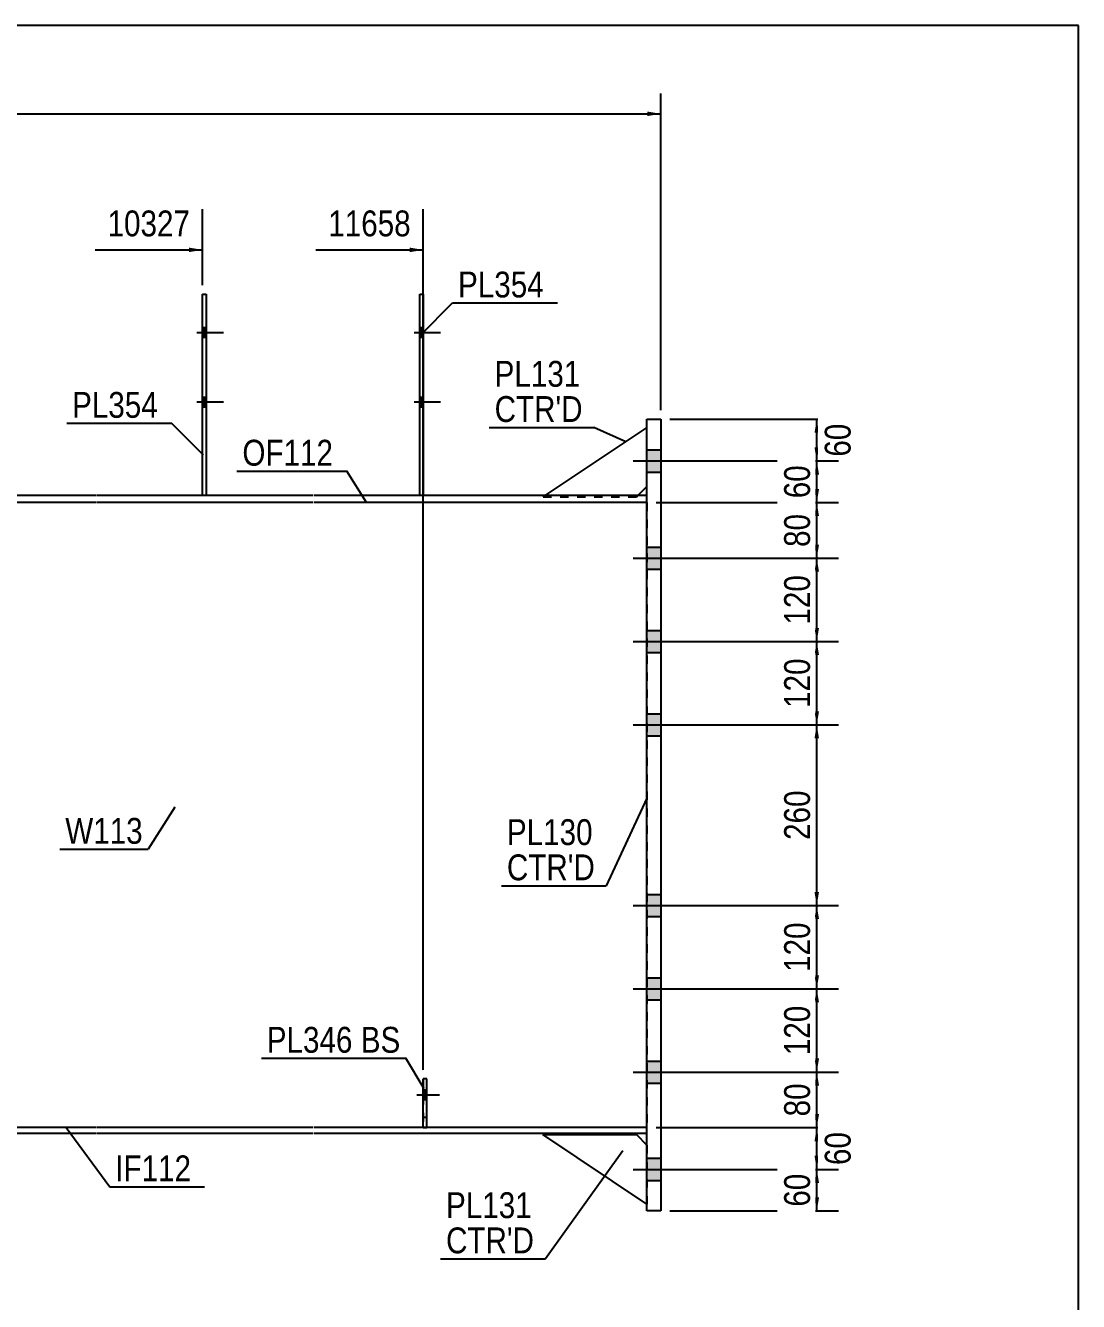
# Model space of a CAD drawing. Header units: millimetres. Extents: x 2 to 405, y 5 to 282.
# Drawn here: x 288.4 to 405, y 140.7 to 282 of the extents above; entities that cross this region are included whole.
import ezdxf

# ---------------------------------------------------------------- set-up
doc = ezdxf.new("R2010")
doc.units = ezdxf.units.MM
doc.linetypes.add('DXK_LINE_DOT1', pattern=[1.8814, 0.9407, -0.9407])
doc.linetypes.add('DXK_LINE_DOT2', pattern=[3.9198, 1.9599, -1.9599])
doc.styles.add('Arial Narrow', font='ARIALN.TTF', dxfattribs={"height": 0.2})

# ---------------------------------------------------------------- blocks, each defined once
blk = doc.blocks.new('Unknown-623472727-1210')
at = {"color": 5, "linetype": 'Continuous'}
for p, q in [((405, 282), (5, 282)), ((405, 5), (405, 282))]:
    blk.add_line(p, q, dxfattribs=at)
blk = doc.blocks.new('Part-623472727-1606 - 1511')
at = {"color": 2, "linetype": 'Continuous'}
for p, q in [((282.13, 159.93), (282.13, 159.31)), ((296.21, 159.93), (282.13, 159.93)), ((320.27, 159.93), (296.31, 159.93)), ((357.22, 159.93), (320.37, 159.93)), ((282.13, 159.31), (296.21, 159.31)), ((296.31, 159.31), (320.27, 159.31)), ((320.37, 159.31), (357.22, 159.31))]:
    blk.add_line(p, q, dxfattribs=at)
at = {"color": 7, "linetype": 'DXK_LINE_DOT1'}
blk.add_line((357.22, 159.31), (357.22, 159.93), dxfattribs=at)
blk = doc.blocks.new('Part-623472727-1535 - 1511')
at = {"color": 2, "linetype": 'Continuous'}
for p, q in [((296.21, 229.93), (282.13, 229.93)), ((282.13, 229.16), (282.13, 229.93)), ((296.21, 229.16), (282.13, 229.16)), ((320.27, 229.93), (296.31, 229.93)), ((320.27, 229.16), (296.31, 229.16)), ((357.22, 229.93), (320.37, 229.93)), ((357.22, 229.16), (320.37, 229.16))]:
    blk.add_line(p, q, dxfattribs=at)
at = {"color": 7, "linetype": 'DXK_LINE_DOT1'}
blk.add_line((357.22, 229.16), (357.22, 229.93), dxfattribs=at)
blk = doc.blocks.new('Bolt-623472727-1648 - 1511')
at = {"color": 3, "linetype": 'DXK_LINE_DOT2'}
for p, q in [((332.45, 164.1), (332.83, 164.1)), ((331.72, 163.57), (334.25, 163.57)), ((332.45, 163.03), (332.83, 163.03))]:
    blk.add_line(p, q, dxfattribs=at)
blk = doc.blocks.new('Bolt-623472727-1637 - 1511')
at = {"linetype": 'Continuous'}
for points in [[(308.39, 247.47), (308.39, 248.54), (308, 248.54), (308, 247.47)], [(308.39, 247.47), (308.39, 248.54), (308, 248.54), (308, 247.47)], [(308.39, 239.77), (308.39, 240.85), (308, 240.85), (308, 239.77)], [(308.39, 239.77), (308.39, 240.85), (308, 240.85), (308, 239.77)]]:
    blk.add_hatch(color=3, dxfattribs=at).paths.add_polyline_path(points)
at = {"color": 3, "linetype": 'Continuous'}
for p, q in [((307.39, 248.01), (310.31, 248.01)), ((307.39, 248.01), (310.31, 248.01)), ((308, 248.54), (308.39, 248.54)), ((308, 248.54), (308.39, 248.54)), ((308, 247.47), (308.39, 247.47)), ((308, 247.47), (308.39, 247.47)), ((307.39, 240.31), (310.31, 240.31)), ((307.39, 240.31), (310.31, 240.31)), ((308, 240.85), (308.39, 240.85)), ((308, 240.85), (308.39, 240.85)), ((308, 239.77), (308.39, 239.77)), ((308, 239.77), (308.39, 239.77))]:
    blk.add_line(p, q, dxfattribs=at)
blk = doc.blocks.new('Bolt-623472727-1649 - 1511')
at = {"linetype": 'Continuous'}
blk.add_hatch(color=3, dxfattribs=at).paths.add_polyline_path([(332.83, 163.03), (332.83, 164.1), (332.45, 164.1), (332.45, 163.03)])
at = {"color": 3, "linetype": 'Continuous'}
for p, q in [((332.45, 164.1), (332.83, 164.1)), ((331.72, 163.57), (334.25, 163.57)), ((332.45, 163.03), (332.83, 163.03))]:
    blk.add_line(p, q, dxfattribs=at)
blk = doc.blocks.new('Bolt-623472727-1650 - 1511')
at = {"linetype": 'Continuous'}
for points in [[(332.45, 247.47), (332.45, 248.54), (332.06, 248.54), (332.06, 247.47)], [(332.45, 247.47), (332.45, 248.54), (332.06, 248.54), (332.06, 247.47)], [(332.45, 239.77), (332.45, 240.85), (332.06, 240.85), (332.06, 239.77)], [(332.45, 239.77), (332.45, 240.85), (332.06, 240.85), (332.06, 239.77)]]:
    blk.add_hatch(color=3, dxfattribs=at).paths.add_polyline_path(points)
at = {"color": 3, "linetype": 'Continuous'}
for p, q in [((331.45, 248.01), (334.37, 248.01)), ((331.45, 248.01), (334.37, 248.01)), ((332.06, 248.54), (332.45, 248.54)), ((332.06, 248.54), (332.45, 248.54)), ((332.06, 247.47), (332.45, 247.47)), ((332.06, 247.47), (332.45, 247.47)), ((331.45, 240.31), (334.37, 240.31)), ((331.45, 240.31), (334.37, 240.31)), ((332.06, 240.85), (332.45, 240.85)), ((332.06, 240.85), (332.45, 240.85)), ((332.06, 239.77), (332.45, 239.77)), ((332.06, 239.77), (332.45, 239.77))]:
    blk.add_line(p, q, dxfattribs=at)
blk = doc.blocks.new('Bolt-623472727-1651 - 1511')
at = {"linetype": 'Continuous'}
for points in [[(357.22, 235), (357.22, 232.54), (358.76, 232.54), (358.76, 235)], [(357.22, 235), (357.22, 232.54), (358.76, 232.54), (358.76, 235)], [(357.22, 224.23), (357.22, 221.77), (358.76, 221.77), (358.76, 224.23)], [(357.22, 224.23), (357.22, 221.77), (358.76, 221.77), (358.76, 224.23)], [(357.22, 215), (357.22, 212.54), (358.76, 212.54), (358.76, 215)], [(357.22, 215), (357.22, 212.54), (358.76, 212.54), (358.76, 215)], [(357.22, 205.77), (357.22, 203.31), (358.76, 203.31), (358.76, 205.77)], [(357.22, 205.77), (357.22, 203.31), (358.76, 203.31), (358.76, 205.77)], [(357.22, 185.77), (357.22, 183.31), (358.76, 183.31), (358.76, 185.77)], [(357.22, 185.77), (357.22, 183.31), (358.76, 183.31), (358.76, 185.77)], [(357.22, 176.54), (357.22, 174.08), (358.76, 174.08), (358.76, 176.54)], [(357.22, 176.54), (357.22, 174.08), (358.76, 174.08), (358.76, 176.54)], [(357.22, 167.31), (357.22, 164.85), (358.76, 164.85), (358.76, 167.31)], [(357.22, 167.31), (357.22, 164.85), (358.76, 164.85), (358.76, 167.31)], [(357.22, 156.54), (357.22, 154.08), (358.76, 154.08), (358.76, 156.54)], [(357.22, 156.54), (357.22, 154.08), (358.76, 154.08), (358.76, 156.54)]]:
    blk.add_hatch(color=3, dxfattribs=at).paths.add_polyline_path(points)
at = {"color": 3, "linetype": 'Continuous'}
for p, q in [((357.22, 235), (358.76, 235)), ((357.22, 235), (358.76, 235)), ((355.7, 233.77), (364.91, 233.77)), ((355.7, 233.77), (364.91, 233.77)), ((357.22, 232.54), (358.76, 232.54)), ((357.22, 232.54), (358.76, 232.54)), ((357.22, 224.23), (358.76, 224.23)), ((357.22, 224.23), (358.76, 224.23)), ((355.7, 223), (364.91, 223)), ((355.7, 223), (364.91, 223)), ((357.22, 221.77), (358.76, 221.77)), ((357.22, 221.77), (358.76, 221.77)), ((357.22, 215), (358.76, 215)), ((357.22, 215), (358.76, 215)), ((355.7, 213.77), (364.91, 213.77)), ((355.7, 213.77), (364.91, 213.77)), ((357.22, 212.54), (358.76, 212.54)), ((357.22, 212.54), (358.76, 212.54)), ((357.22, 205.77), (358.76, 205.77)), ((357.22, 205.77), (358.76, 205.77)), ((355.7, 204.54), (364.91, 204.54)), ((355.7, 204.54), (364.91, 204.54)), ((357.22, 203.31), (358.76, 203.31)), ((357.22, 203.31), (358.76, 203.31)), ((357.22, 185.77), (358.76, 185.77)), ((357.22, 185.77), (358.76, 185.77)), ((355.7, 184.54), (364.91, 184.54)), ((355.7, 184.54), (364.91, 184.54)), ((357.22, 183.31), (358.76, 183.31)), ((357.22, 183.31), (358.76, 183.31)), ((355.7, 175.31), (364.91, 175.31)), ((355.7, 175.31), (364.91, 175.31)), ((357.22, 176.54), (358.76, 176.54)), ((357.22, 176.54), (358.76, 176.54)), ((357.22, 174.08), (358.76, 174.08)), ((357.22, 174.08), (358.76, 174.08)), ((357.22, 167.31), (358.76, 167.31)), ((357.22, 167.31), (358.76, 167.31)), ((355.7, 166.08), (364.91, 166.08)), ((355.7, 166.08), (364.91, 166.08)), ((357.22, 164.85), (358.76, 164.85)), ((357.22, 164.85), (358.76, 164.85)), ((357.22, 156.54), (358.76, 156.54)), ((357.22, 156.54), (358.76, 156.54)), ((355.7, 155.31), (364.91, 155.31)), ((355.7, 155.31), (364.91, 155.31)), ((357.22, 154.08), (358.76, 154.08)), ((357.22, 154.08), (358.76, 154.08))]:
    blk.add_line(p, q, dxfattribs=at)
blk = doc.blocks.new('Part-623472727-1657 - 1511')
at = {"color": 2, "linetype": 'Continuous'}
blk.add_line((211.57, 229.16), (211.57, 159.93), dxfattribs=at)
at = {"color": 7, "linetype": 'DXK_LINE_DOT1'}
for p, q in [((222.64, 229.16), (211.57, 229.16)), ((246.9, 229.16), (222.74, 229.16)), ((270.96, 229.16), (247, 229.16)), ((296.21, 229.16), (271.06, 229.16)), ((320.27, 229.16), (296.31, 229.16)), ((357.22, 229.16), (320.37, 229.16)), ((357.22, 229.16), (357.22, 159.93)), ((222.64, 159.93), (211.57, 159.93)), ((246.9, 159.93), (222.74, 159.93)), ((270.96, 159.93), (247, 159.93)), ((296.21, 159.93), (271.06, 159.93)), ((320.27, 159.93), (296.31, 159.93)), ((357.22, 159.93), (320.37, 159.93))]:
    blk.add_line(p, q, dxfattribs=at)
blk = doc.blocks.new('Part-623472727-1755 - 1511')
at = {"color": 2, "linetype": 'Continuous'}
for p, q in [((308, 229.93), (308, 252.23)), ((308, 252.23), (308.39, 252.23)), ((308.39, 252.23), (308.39, 229.93))]:
    blk.add_line(p, q, dxfattribs=at)
at = {"color": 7, "linetype": 'DXK_LINE_DOT1'}
blk.add_line((308.39, 229.93), (308, 229.93), dxfattribs=at)
blk = doc.blocks.new('Part-623472727-1810 - 1511')
at = {"color": 7, "linetype": 'DXK_LINE_DOT1'}
for p, q in [((332.45, 165.33), (332.45, 159.95)), ((332.83, 165.33), (332.45, 165.33)), ((332.83, 159.95), (332.83, 165.33)), ((332.45, 161.1), (332.83, 161.1)), ((332.45, 159.95), (332.83, 159.95))]:
    blk.add_line(p, q, dxfattribs=at)
blk = doc.blocks.new('Part-623472727-1815 - 1511')
at = {"color": 2, "linetype": 'Continuous'}
for p, q in [((332.45, 159.95), (332.45, 165.33)), ((332.83, 165.33), (332.45, 165.33)), ((332.83, 159.95), (332.83, 165.33)), ((332.83, 159.95), (332.45, 159.95))]:
    blk.add_line(p, q, dxfattribs=at)
blk = doc.blocks.new('Part-623472727-1820 - 1511')
at = {"color": 2, "linetype": 'Continuous'}
for p, q in [((332.06, 229.93), (332.06, 252.23)), ((332.06, 252.23), (332.45, 252.23)), ((332.45, 252.23), (332.45, 229.93))]:
    blk.add_line(p, q, dxfattribs=at)
at = {"color": 7, "linetype": 'DXK_LINE_DOT1'}
blk.add_line((332.45, 229.93), (332.06, 229.93), dxfattribs=at)
blk = doc.blocks.new('Part-623472727-1873 - 1511')
at = {"color": 2, "linetype": 'Continuous'}
for p, q in [((357.22, 237.47), (345.91, 229.93)), ((357.22, 230.93), (356.22, 229.93))]:
    blk.add_line(p, q, dxfattribs=at)
at = {"color": 7, "linetype": 'DXK_LINE_DOT1'}
for p, q in [((357.22, 230.93), (357.22, 237.47)), ((345.91, 229.93), (345.68, 229.77)), ((356.07, 229.77), (345.68, 229.77)), ((356.22, 229.93), (356.07, 229.77))]:
    blk.add_line(p, q, dxfattribs=at)
blk = doc.blocks.new('Part-623472727-1878 - 1511')
at = {"color": 2, "linetype": 'Continuous'}
for p, q in [((357.22, 151.47), (345.68, 159.16)), ((345.68, 159.16), (356.07, 159.16)), ((356.07, 159.16), (357.22, 158))]:
    blk.add_line(p, q, dxfattribs=at)
at = {"color": 7, "linetype": 'DXK_LINE_DOT1'}
blk.add_line((357.22, 158), (357.22, 151.47), dxfattribs=at)
blk = doc.blocks.new('Part-623472727-1907 - 1511')
at = {"color": 2, "linetype": 'Continuous'}
for p, q in [((357.22, 150.7), (357.22, 238.39)), ((357.22, 238.39), (358.76, 238.39)), ((358.76, 238.39), (358.76, 150.7)), ((358.76, 150.7), (357.22, 150.7))]:
    blk.add_line(p, q, dxfattribs=at)
blk = doc.blocks.new('StraightDimension-623472727-3811 - 1511')
at = {"linetype": 'Continuous'}
for points in [[(375.77, 227.66), (376.02, 229.16), (376.27, 227.66)], [(376.27, 224.5), (376.02, 223), (375.77, 224.5)]]:
    blk.add_hatch(color=7, dxfattribs=at).paths.add_polyline_path(points)
at = {"color": 7, "linetype": 'Continuous'}
for p, q in [((358.22, 229.16), (378.42, 229.16)), ((376.02, 223), (376.02, 229.16)), ((358.22, 223), (378.42, 223))]:
    blk.add_line(p, q, dxfattribs=at)
at = {"color": 0}
blk.add_wipeout([(375.87, 228.51), (371.67, 228.51), (371.67, 223.65), (375.87, 223.65)], dxfattribs=at)
at = {"color": 3, "style": 'Arial Narrow'}
blk.add_text('80', height=2.863, rotation=90.0002, dxfattribs=at).set_placement((375.27, 224.25))
blk = doc.blocks.new('StraightDimension-623472727-3812 - 1511')
at = {"linetype": 'Continuous'}
for points in [[(375.77, 221.5), (376.02, 223), (376.27, 221.5)], [(376.27, 215.27), (376.02, 213.77), (375.77, 215.27)]]:
    blk.add_hatch(color=7, dxfattribs=at).paths.add_polyline_path(points)
at = {"color": 7, "linetype": 'Continuous'}
for p, q in [((358.22, 223), (378.42, 223)), ((376.02, 213.77), (376.02, 223)), ((358.22, 213.77), (378.42, 213.77))]:
    blk.add_line(p, q, dxfattribs=at)
at = {"color": 0}
blk.add_wipeout([(375.87, 221.73), (371.67, 221.73), (371.67, 215.05), (375.87, 215.05)], dxfattribs=at)
at = {"color": 3, "style": 'Arial Narrow'}
blk.add_text('120', height=2.863, rotation=90.0002, dxfattribs=at).set_placement((375.27, 215.65))
blk = doc.blocks.new('StraightDimension-623472727-2171 - 1511')
at = {"linetype": 'Continuous'}
blk.add_hatch(color=7, dxfattribs=at).paths.add_polyline_path([(357.26, 272.47), (358.76, 272.22), (357.26, 271.97)])
at = {"color": 7, "linetype": 'Continuous'}
for p, q in [((358.76, 239.39), (358.76, 274.47)), ((57.35, 272.22), (358.76, 272.22))]:
    blk.add_line(p, q, dxfattribs=at)
blk = doc.blocks.new('StraightDimension-623472727-3287 - 1511')
at = {"linetype": 'Continuous'}
blk.add_hatch(color=7, dxfattribs=at).paths.add_polyline_path([(330.95, 257.4), (332.45, 257.15), (330.95, 256.9)])
at = {"color": 7, "linetype": 'Continuous'}
for p, q in [((332.45, 166.33), (332.45, 261.65)), ((320.56, 257.15), (332.45, 257.15))]:
    blk.add_line(p, q, dxfattribs=at)
at = {"color": 0}
blk.add_wipeout([(331.67, 258.05), (331.67, 262.25), (321.33, 262.25), (321.33, 258.05)], dxfattribs=at)
at = {"color": 3, "style": 'Arial Narrow'}
blk.add_text('11658', height=2.863, dxfattribs=at).set_placement((321.93, 258.65))
blk = doc.blocks.new('StraightDimension-623472727-3288 - 1511')
at = {"linetype": 'Continuous'}
blk.add_hatch(color=7, dxfattribs=at).paths.add_polyline_path([(306.5, 257.4), (308, 257.15), (306.5, 256.9)])
at = {"color": 7, "linetype": 'Continuous'}
for p, q in [((308, 253.23), (308, 261.65)), ((296.11, 257.15), (308, 257.15))]:
    blk.add_line(p, q, dxfattribs=at)
at = {"color": 0}
blk.add_wipeout([(307.23, 258.05), (307.23, 262.25), (296.89, 262.25), (296.89, 258.05)], dxfattribs=at)
at = {"color": 3, "style": 'Arial Narrow'}
blk.add_text('10327', height=2.863, dxfattribs=at).set_placement((297.49, 258.65))
blk = doc.blocks.new('StraightDimension-623472727-3809 - 1511')
at = {"linetype": 'Continuous'}
for points in [[(375.77, 236.89), (376.02, 238.39), (376.27, 236.89)], [(376.27, 235.27), (376.02, 233.77), (375.77, 235.27)]]:
    blk.add_hatch(color=7, dxfattribs=at).paths.add_polyline_path(points)
at = {"color": 7, "linetype": 'Continuous'}
for p, q in [((359.76, 238.39), (378.27, 238.39)), ((376.02, 233.77), (376.02, 238.39)), ((358.22, 233.77), (378.27, 233.77))]:
    blk.add_line(p, q, dxfattribs=at)
at = {"color": 0}
blk.add_wipeout([(380.37, 238.51), (376.17, 238.51), (376.17, 233.65), (380.37, 233.65)], dxfattribs=at)
at = {"color": 3, "style": 'Arial Narrow'}
blk.add_text('60', height=2.863, rotation=90.0002, dxfattribs=at).set_placement((379.77, 234.25))
blk = doc.blocks.new('StraightDimension-623472727-3810 - 1511')
at = {"linetype": 'Continuous'}
for points in [[(375.77, 232.27), (376.02, 233.77), (376.27, 232.27)], [(376.27, 230.66), (376.02, 229.16), (375.77, 230.66)]]:
    blk.add_hatch(color=7, dxfattribs=at).paths.add_polyline_path(points)
at = {"color": 7, "linetype": 'Continuous'}
for p, q in [((358.22, 233.77), (378.42, 233.77)), ((376.02, 229.16), (376.02, 233.77)), ((358.22, 229.16), (378.42, 229.16))]:
    blk.add_line(p, q, dxfattribs=at)
at = {"color": 0}
blk.add_wipeout([(375.87, 233.89), (371.67, 233.89), (371.67, 229.04), (375.87, 229.04)], dxfattribs=at)
at = {"color": 3, "style": 'Arial Narrow'}
blk.add_text('60', height=2.863, rotation=90.0002, dxfattribs=at).set_placement((375.27, 229.64))
blk = doc.blocks.new('StraightDimension-623472727-3813 - 1511')
at = {"linetype": 'Continuous'}
for points in [[(375.77, 212.27), (376.02, 213.77), (376.27, 212.27)], [(376.27, 206.04), (376.02, 204.54), (375.77, 206.04)]]:
    blk.add_hatch(color=7, dxfattribs=at).paths.add_polyline_path(points)
at = {"color": 7, "linetype": 'Continuous'}
for p, q in [((358.22, 213.77), (378.42, 213.77)), ((376.02, 204.54), (376.02, 213.77)), ((358.22, 204.54), (378.42, 204.54))]:
    blk.add_line(p, q, dxfattribs=at)
at = {"color": 0}
blk.add_wipeout([(375.87, 212.5), (371.67, 212.5), (371.67, 205.82), (375.87, 205.82)], dxfattribs=at)
at = {"color": 3, "style": 'Arial Narrow'}
blk.add_text('120', height=2.863, rotation=90.0002, dxfattribs=at).set_placement((375.27, 206.42))
blk = doc.blocks.new('StraightDimension-623472727-3814 - 1511')
at = {"linetype": 'Continuous'}
for points in [[(375.77, 203.04), (376.02, 204.54), (376.27, 203.04)], [(376.27, 186.04), (376.02, 184.54), (375.77, 186.04)]]:
    blk.add_hatch(color=7, dxfattribs=at).paths.add_polyline_path(points)
at = {"color": 7, "linetype": 'Continuous'}
for p, q in [((358.22, 204.54), (378.42, 204.54)), ((376.02, 184.54), (376.02, 204.54)), ((358.22, 184.54), (378.42, 184.54))]:
    blk.add_line(p, q, dxfattribs=at)
at = {"color": 0}
blk.add_wipeout([(375.87, 197.88), (371.67, 197.88), (371.67, 191.2), (375.87, 191.2)], dxfattribs=at)
at = {"color": 3, "style": 'Arial Narrow'}
blk.add_text('260', height=2.863, rotation=90.0002, dxfattribs=at).set_placement((375.27, 191.8))
blk = doc.blocks.new('StraightDimension-623472727-3815 - 1511')
at = {"linetype": 'Continuous'}
for points in [[(375.77, 183.04), (376.02, 184.54), (376.27, 183.04)], [(376.27, 176.81), (376.02, 175.31), (375.77, 176.81)]]:
    blk.add_hatch(color=7, dxfattribs=at).paths.add_polyline_path(points)
at = {"color": 7, "linetype": 'Continuous'}
for p, q in [((358.22, 184.54), (378.42, 184.54)), ((376.02, 175.31), (376.02, 184.54)), ((358.22, 175.31), (378.42, 175.31))]:
    blk.add_line(p, q, dxfattribs=at)
at = {"color": 0}
blk.add_wipeout([(375.87, 183.27), (371.67, 183.27), (371.67, 176.58), (375.87, 176.58)], dxfattribs=at)
at = {"color": 3, "style": 'Arial Narrow'}
blk.add_text('120', height=2.863, rotation=90.0002, dxfattribs=at).set_placement((375.27, 177.18))
blk = doc.blocks.new('StraightDimension-623472727-3816 - 1511')
at = {"linetype": 'Continuous'}
for points in [[(375.77, 173.81), (376.02, 175.31), (376.27, 173.81)], [(376.27, 167.59), (376.02, 166.09), (375.77, 167.59)]]:
    blk.add_hatch(color=7, dxfattribs=at).paths.add_polyline_path(points)
at = {"color": 7, "linetype": 'Continuous'}
for p, q in [((358.22, 175.31), (378.42, 175.31)), ((376.02, 166.09), (376.02, 175.31)), ((358.22, 166.09), (378.42, 166.09))]:
    blk.add_line(p, q, dxfattribs=at)
at = {"color": 0}
blk.add_wipeout([(375.87, 174.04), (371.67, 174.04), (371.67, 167.36), (375.87, 167.36)], dxfattribs=at)
at = {"color": 3, "style": 'Arial Narrow'}
blk.add_text('120', height=2.863, rotation=90.0002, dxfattribs=at).set_placement((375.27, 167.96))
blk = doc.blocks.new('StraightDimension-623472727-3817 - 1511')
at = {"linetype": 'Continuous'}
for points in [[(375.77, 164.59), (376.02, 166.09), (376.27, 164.59)], [(376.27, 161.43), (376.02, 159.93), (375.77, 161.43)]]:
    blk.add_hatch(color=7, dxfattribs=at).paths.add_polyline_path(points)
at = {"color": 7, "linetype": 'Continuous'}
for p, q in [((358.22, 166.09), (378.42, 166.09)), ((376.02, 159.93), (376.02, 166.09)), ((358.22, 159.93), (378.42, 159.93))]:
    blk.add_line(p, q, dxfattribs=at)
at = {"color": 0}
blk.add_wipeout([(375.87, 165.43), (371.67, 165.43), (371.67, 160.58), (375.87, 160.58)], dxfattribs=at)
at = {"color": 3, "style": 'Arial Narrow'}
blk.add_text('80', height=2.863, rotation=90.0002, dxfattribs=at).set_placement((375.27, 161.18))
blk = doc.blocks.new('StraightDimension-623472727-3818 - 1511')
at = {"linetype": 'Continuous'}
for points in [[(375.77, 158.43), (376.02, 159.93), (376.27, 158.43)], [(376.27, 156.81), (376.02, 155.31), (375.77, 156.81)]]:
    blk.add_hatch(color=7, dxfattribs=at).paths.add_polyline_path(points)
at = {"color": 7, "linetype": 'Continuous'}
for p, q in [((358.22, 159.93), (378.27, 159.93)), ((376.02, 155.31), (376.02, 159.93)), ((358.22, 155.31), (378.27, 155.31))]:
    blk.add_line(p, q, dxfattribs=at)
at = {"color": 0}
blk.add_wipeout([(380.37, 160.05), (376.17, 160.05), (376.17, 155.19), (380.37, 155.19)], dxfattribs=at)
at = {"color": 3, "style": 'Arial Narrow'}
blk.add_text('60', height=2.863, rotation=90.0002, dxfattribs=at).set_placement((379.77, 155.79))
blk = doc.blocks.new('StraightDimension-623472727-3819 - 1511')
at = {"linetype": 'Continuous'}
for points in [[(375.77, 153.81), (376.02, 155.31), (376.27, 153.81)], [(376.27, 152.2), (376.02, 150.7), (375.77, 152.2)]]:
    blk.add_hatch(color=7, dxfattribs=at).paths.add_polyline_path(points)
at = {"color": 7, "linetype": 'Continuous'}
for p, q in [((358.22, 155.31), (378.42, 155.31)), ((376.02, 150.7), (376.02, 155.31)), ((359.76, 150.7), (378.42, 150.7))]:
    blk.add_line(p, q, dxfattribs=at)
at = {"color": 0}
blk.add_wipeout([(375.87, 155.43), (371.67, 155.43), (371.67, 150.58), (375.87, 150.58)], dxfattribs=at)
at = {"color": 3, "style": 'Arial Narrow'}
blk.add_text('60', height=2.863, rotation=90.0002, dxfattribs=at).set_placement((375.27, 151.18))
blk = doc.blocks.new('Mark-623472727-1531 - 1511')
at = {"color": 7, "linetype": 'Continuous'}
blk.add_line((326.17, 229.16), (323.97, 232.65), dxfattribs=at)
at = {"color": 0}
blk.add_wipeout([(322.47, 233.25), (322.47, 236.25), (312.42, 236.25), (312.42, 233.25)], dxfattribs=at)
blk.add_wipeout([(322.47, 233.25), (322.47, 236.25), (312.42, 236.25), (312.42, 233.25)], dxfattribs=at)
at = {"color": 7, "linetype": 'Continuous'}
blk.add_line((311.82, 232.65), (323.97, 232.65), dxfattribs=at)
at = {"color": 3, "style": 'Arial Narrow'}
blk.add_text('OF112', height=2.863, dxfattribs=at).set_placement((312.42, 233.25))
blk = doc.blocks.new('Mark-623472727-1602 - 1511')
at = {"color": 0}
blk.add_wipeout([(306.74, 153.99), (306.74, 156.99), (298.34, 156.99), (298.34, 153.99)], dxfattribs=at)
blk.add_wipeout([(306.74, 153.99), (306.74, 156.99), (298.34, 156.99), (298.34, 153.99)], dxfattribs=at)
at = {"color": 7, "linetype": 'Continuous'}
for p, q in [((292.92, 159.93), (297.74, 153.39)), ((297.74, 153.39), (308.24, 153.39))]:
    blk.add_line(p, q, dxfattribs=at)
at = {"color": 3, "style": 'Arial Narrow'}
blk.add_text('IF112', height=2.863, dxfattribs=at).set_placement((298.34, 153.99))
blk = doc.blocks.new('Mark-623472727-1653 - 1511')
at = {"color": 0}
blk.add_wipeout([(301.4, 191.37), (301.4, 194.37), (292.81, 194.37), (292.81, 191.37)], dxfattribs=at)
blk.add_wipeout([(301.4, 191.37), (301.4, 194.37), (292.81, 194.37), (292.81, 191.37)], dxfattribs=at)
at = {"color": 7, "linetype": 'Continuous'}
for p in [(304.92, 195.42), (292.21, 190.77)]:
    blk.add_line(p, (302, 190.77), dxfattribs=at)
at = {"color": 3, "style": 'Arial Narrow'}
blk.add_text('W113', height=2.863, dxfattribs=at).set_placement((292.81, 191.37))
blk = doc.blocks.new('Mark-623472727-1751 - 1511')
at = {"color": 7, "linetype": 'Continuous'}
blk.add_line((308.1, 234.42), (304.56, 237.95), dxfattribs=at)
at = {"color": 0}
blk.add_wipeout([(303.06, 238.55), (303.06, 241.55), (293.56, 241.55), (293.56, 238.55)], dxfattribs=at)
blk.add_wipeout([(303.06, 238.55), (303.06, 241.55), (293.56, 241.55), (293.56, 238.55)], dxfattribs=at)
at = {"color": 7, "linetype": 'Continuous'}
blk.add_line((292.96, 237.95), (304.56, 237.95), dxfattribs=at)
at = {"color": 3, "style": 'Arial Narrow'}
blk.add_text('PL354', height=2.863, dxfattribs=at).set_placement((293.56, 238.55))
blk = doc.blocks.new('Mark-623472727-1816 - 1511')
at = {"color": 0}
blk.add_wipeout([(345.8, 251.88), (345.8, 254.88), (336.3, 254.88), (336.3, 251.88)], dxfattribs=at)
blk.add_wipeout([(345.8, 251.88), (345.8, 254.88), (336.3, 254.88), (336.3, 251.88)], dxfattribs=at)
at = {"color": 7, "linetype": 'Continuous'}
for p, q in [((332.16, 247.75), (335.7, 251.28)), ((335.7, 251.28), (347.3, 251.28))]:
    blk.add_line(p, q, dxfattribs=at)
at = {"color": 3, "style": 'Arial Narrow'}
blk.add_text('PL354', height=2.863, dxfattribs=at).set_placement((336.3, 251.88))
blk = doc.blocks.new('Mark-623472727-1869 - 1511')
at = {"color": 7, "linetype": 'Continuous'}
blk.add_line((354.89, 235.9), (351.35, 237.49), dxfattribs=at)
at = {"color": 0}
for points in [[(349.85, 241.99), (349.85, 244.99), (340.35, 244.99), (340.35, 241.99)], [(350.11, 238.09), (350.11, 241.09), (340.35, 241.09), (340.35, 238.09)]]:
    blk.add_wipeout(points, dxfattribs=at)
for points in [[(349.85, 241.99), (349.85, 244.99), (340.35, 244.99), (340.35, 241.99)], [(350.11, 238.09), (350.11, 241.09), (340.35, 241.09), (340.35, 238.09)]]:
    blk.add_wipeout(points, dxfattribs=at)
at = {"color": 7, "linetype": 'Continuous'}
blk.add_line((339.75, 237.49), (351.35, 237.49), dxfattribs=at)
at = {"color": 3, "style": 'Arial Narrow'}
blk.add_text('PL131', height=2.863, dxfattribs=at).set_placement((340.35, 241.99))
at = {"color": 1, "style": 'Arial Narrow'}
blk.add_text("CTR'D", height=2.863, dxfattribs=at).set_placement((340.35, 238.09))
blk = doc.blocks.new('Mark-623472727-1874 - 1511')
at = {"color": 7, "linetype": 'Continuous'}
blk.add_line((354.56, 157.38), (345.97, 145.41), dxfattribs=at)
at = {"color": 0}
for points in [[(344.47, 149.91), (344.47, 152.91), (334.97, 152.91), (334.97, 149.91)], [(344.72, 146.01), (344.72, 149.01), (334.97, 149.01), (334.97, 146.01)]]:
    blk.add_wipeout(points, dxfattribs=at)
for points in [[(344.47, 149.91), (344.47, 152.91), (334.97, 152.91), (334.97, 149.91)], [(344.72, 146.01), (344.72, 149.01), (334.97, 149.01), (334.97, 146.01)]]:
    blk.add_wipeout(points, dxfattribs=at)
at = {"color": 7, "linetype": 'Continuous'}
blk.add_line((334.37, 145.41), (345.97, 145.41), dxfattribs=at)
at = {"color": 3, "style": 'Arial Narrow'}
blk.add_text('PL131', height=2.863, dxfattribs=at).set_placement((334.97, 149.91))
at = {"color": 1, "style": 'Arial Narrow'}
blk.add_text("CTR'D", height=2.863, dxfattribs=at).set_placement((334.97, 146.01))
blk = doc.blocks.new('Mark-623472727-1903 - 1511')
at = {"color": 7, "linetype": 'Continuous'}
blk.add_line((357.22, 196.42), (352.71, 186.73), dxfattribs=at)
at = {"color": 0}
for points in [[(351.21, 191.23), (351.21, 194.23), (341.71, 194.23), (341.71, 191.23)], [(351.46, 187.33), (351.46, 190.33), (341.71, 190.33), (341.71, 187.33)]]:
    blk.add_wipeout(points, dxfattribs=at)
for points in [[(351.21, 191.23), (351.21, 194.23), (341.71, 194.23), (341.71, 191.23)], [(351.46, 187.33), (351.46, 190.33), (341.71, 190.33), (341.71, 187.33)]]:
    blk.add_wipeout(points, dxfattribs=at)
at = {"color": 7, "linetype": 'Continuous'}
blk.add_line((341.11, 186.73), (352.71, 186.73), dxfattribs=at)
at = {"color": 3, "style": 'Arial Narrow'}
blk.add_text('PL130', height=2.863, dxfattribs=at).set_placement((341.71, 191.23))
at = {"color": 1, "style": 'Arial Narrow'}
blk.add_text("CTR'D", height=2.863, dxfattribs=at).set_placement((341.71, 187.33))
blk = doc.blocks.new('MarkSet-623472727-2333 - 1511')
at = {"color": 0}
for points in [[(324.63, 168.23), (324.63, 171.23), (315.12, 171.23), (315.12, 168.23)], [(329.91, 168.23), (329.91, 171.23), (325.53, 171.23), (325.53, 168.23)]]:
    blk.add_wipeout(points, dxfattribs=at)
for points in [[(324.63, 168.23), (324.63, 171.23), (315.12, 171.23), (315.12, 168.23)], [(329.91, 168.23), (329.91, 171.23), (325.53, 171.23), (325.53, 168.23)]]:
    blk.add_wipeout(points, dxfattribs=at)
at = {"color": 7, "linetype": 'Continuous'}
for p in [(314.52, 167.63), (332.55, 164.24)]:
    blk.add_line(p, (330.51, 167.63), dxfattribs=at)
at = {"color": 3, "style": 'Arial Narrow'}
for s, p in [('PL346', (315.12, 168.23)), ('BS', (325.53, 168.23))]:
    blk.add_text(s, height=2.863, dxfattribs=at).set_placement(p)

msp = doc.modelspace()

# ---------------------------------------------------------------- block references
for name in ['Unknown-623472727-1210', 'Part-623472727-1755 - 1511', 'Part-623472727-1820 - 1511', 'Bolt-623472727-1637 - 1511', 'Bolt-623472727-1650 - 1511', 'Part-623472727-1873 - 1511', 'Part-623472727-1907 - 1511', 'Bolt-623472727-1651 - 1511', 'Part-623472727-1657 - 1511', 'Part-623472727-1535 - 1511', 'Bolt-623472727-1648 - 1511', 'Bolt-623472727-1649 - 1511', 'Part-623472727-1810 - 1511', 'Part-623472727-1815 - 1511', 'Part-623472727-1606 - 1511', 'Part-623472727-1878 - 1511']:
    msp.add_blockref(name, (0, 0))

# ---------------------------------------------------------------- next in the draw order: block references
for name in ['StraightDimension-623472727-2171 - 1511', 'StraightDimension-623472727-3809 - 1511', 'StraightDimension-623472727-3811 - 1511', 'Mark-623472727-1653 - 1511', 'Mark-623472727-1903 - 1511', 'Mark-623472727-1602 - 1511', 'Mark-623472727-1874 - 1511']:
    msp.add_blockref(name, (0, 0))

# ---------------------------------------------------------------- next in the draw order: block references
for name in ['StraightDimension-623472727-3288 - 1511', 'StraightDimension-623472727-3287 - 1511', 'Mark-623472727-1869 - 1511', 'Mark-623472727-1751 - 1511', 'StraightDimension-623472727-3810 - 1511', 'StraightDimension-623472727-3812 - 1511']:
    msp.add_blockref(name, (0, 0))

# ---------------------------------------------------------------- next in the draw order: block references
for name in ['Mark-623472727-1816 - 1511', 'Mark-623472727-1531 - 1511', 'StraightDimension-623472727-3813 - 1511', 'MarkSet-623472727-2333 - 1511']:
    msp.add_blockref(name, (0, 0))

# ---------------------------------------------------------------- next in the draw order: block references
msp.add_blockref('StraightDimension-623472727-3814 - 1511', (0, 0))

# ---------------------------------------------------------------- next in the draw order: block references
msp.add_blockref('StraightDimension-623472727-3815 - 1511', (0, 0))

# ---------------------------------------------------------------- next in the draw order: block references
msp.add_blockref('StraightDimension-623472727-3816 - 1511', (0, 0))

# ---------------------------------------------------------------- next in the draw order: block references
msp.add_blockref('StraightDimension-623472727-3817 - 1511', (0, 0))

# ---------------------------------------------------------------- next in the draw order: block references
msp.add_blockref('StraightDimension-623472727-3818 - 1511', (0, 0))

# ---------------------------------------------------------------- next in the draw order: block references
msp.add_blockref('StraightDimension-623472727-3819 - 1511', (0, 0))

doc.saveas('drawing.dxf')
